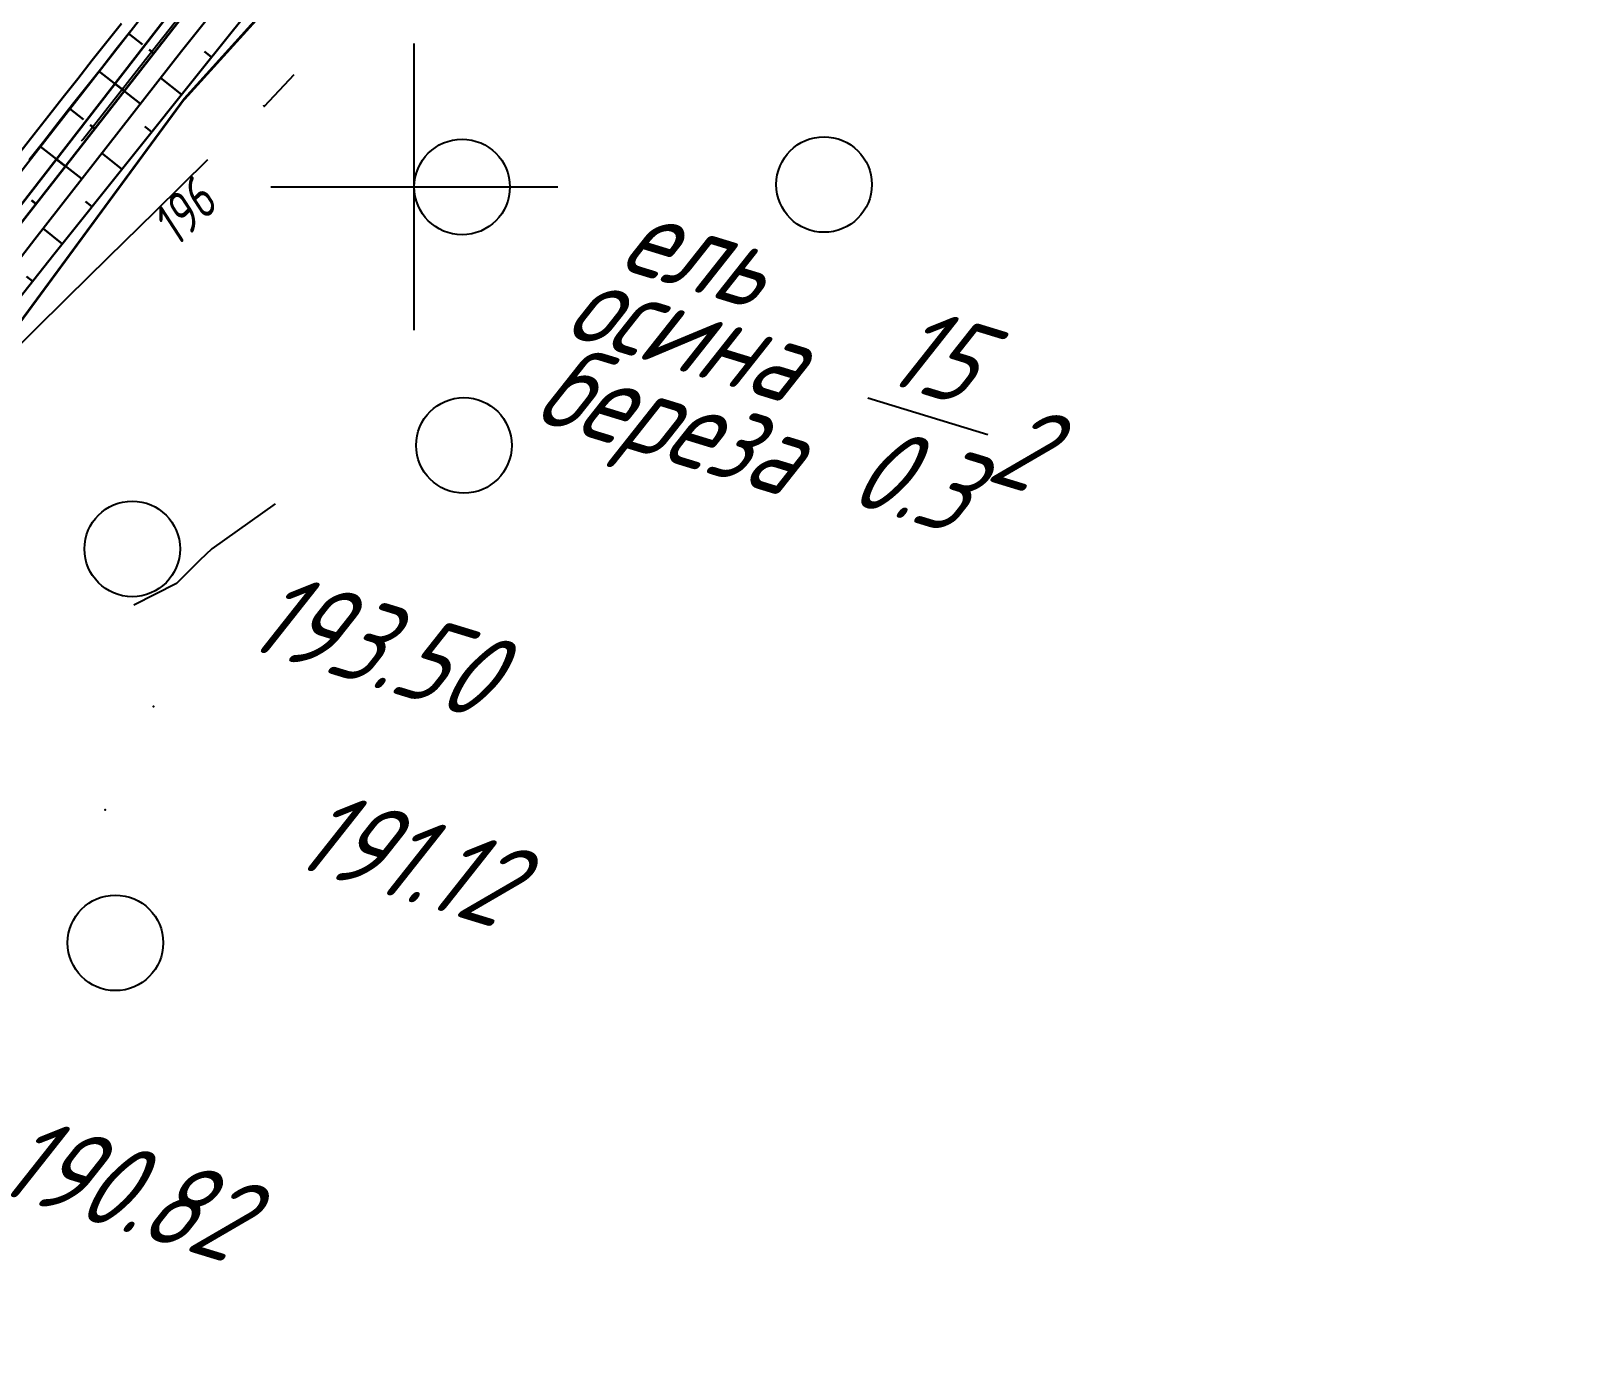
# Model space of a CAD drawing. Header units: millimetres. Extents: x -698 to 8131, y -704 to 4503.
# Drawn here: x 5889.9 to 5955, y 3411.8 to 3467.4 of the extents above; entities that cross this region are included whole.
import ezdxf
from ezdxf import colors
from ezdxf.entities.mleader import LeaderData, LeaderLine
from ezdxf.math import Vec2, Vec3

# ---------------------------------------------------------------- set-up
doc = ezdxf.new("R2010")
doc.units = ezdxf.units.MM
doc.linetypes.add('CONTI', pattern=[0])
doc.linetypes.add('DASHED', pattern=[0.75, 0.5, -0.25])
for name, color, linetype, lineweight in [('10', 1, 'Continuous', 35), ('КОПИЯ_ОСЬ_13_ОТКОСЫ', 7, 'Continuous', 30), ('КОПИЯ_ОСЬ_ГРАНИЦЫ_ПОЛОС', 7, 'Continuous', 30), ('ОСЬ_ВЕРХ_ПОКРЫТИЯ_ГРАНИЦЫ_ПОЛОС', 7, 'Continuous', 30), ('ОСЬ_ВЕРХ_ПОКРЫТИЯ_ОСЬ', 1, 'Continuous', 30), ('Ось_примыкания', 1, 'Continuous', 35)]:
    doc.layers.add(name, color=color, linetype=linetype, lineweight=lineweight)
for name, color, linetype in [('GOR_BDEFAULT', 212, 'CONTI'), ('NAD_MDEFAULT', 7, 'CONTI'), ('PI_OTDEFAULT', 172, 'CONTI'), ('PI_TTDEFAULT', 5, 'CONTI'), ('SETKR', 2, 'CONTI'), ('SIT_LDEFAULT', 7, 'CONTI'), ('ZAPSKDEFAULT', 7, 'CONTI'), ('Выноски', 250, 'Continuous'), ('разметка', 7, 'Continuous')]:
    doc.layers.add(name, color=color, linetype=linetype)
doc.styles.add('eskd', font='isocpeui.ttf', dxfattribs={"width": 1.2})
doc.styles.add('SHRFT', font='isocpeui.ttf', dxfattribs={"width": 3.5})
doc.styles.add('ГОСТ', font='isocpeui.ttf', dxfattribs={"height": 4})

# ---------------------------------------------------------------- blocks, each defined once
blk = doc.blocks.new('BL_333')
at = {"color": 0}
for p, q in [((0, -6), (0, 6)), ((-6, 0), (6, 0))]:
    blk.add_line(p, q, dxfattribs=at)
blk = doc.blocks.new('BL_2004')
at = {"color": 0}
blk.add_circle((0, 0), 2, dxfattribs=at)

msp = doc.modelspace()

# ---------------------------------------------------------------- linework, layer by layer
at = {"layer": '10'}
for p, q in [((5896.313, 3464.524), (5928.863, 3500.484)), ((5861.743, 3417.534), (5896.313, 3464.524))]:
    msp.add_line(p, q, dxfattribs=at)
msp.add_lwpolyline([(5668.943, 3282.924), (5691.213, 3283.214), (5715.383, 3283.534), (5731.483, 3282.514), (5756.173, 3292.654), (5771.353, 3305.204), (5806.503, 3347.444), (5861.743, 3417.534), (5896.313, 3464.524), (5928.863, 3500.484), (5953.493, 3521.324), (5961.075, 3524.004), (5961.973, 3519.544), (5973.723, 3518.514), (5991.113, 3509.764), (6033.343, 3476.014), (6101.723, 3421.424), (6179.233, 3334.084), (6258.813, 3239.134), (6289.813, 3206.734), (6289.813, 3206.734), (6295.553, 3197.384), (6325.453, 3130.564)], dxfattribs=at)
at = {"layer": 'GOR_BDEFAULT', "color": 212, "flags": 128}
for points, elevation in [([(5900.889, 3465.53), (5899.639, 3464.2), (5899.629, 3464.25)], 196), ([(5897.279, 3461.96), (5895.079, 3459.8), (5893.099, 3457.86), (5891.389, 3456.18), (5890.019, 3454.82), (5889.059, 3453.86), (5888.959, 3453.84)], 196), ([(5900.109, 3447.57), (5897.449, 3445.69), (5896.959, 3445.21), (5896.459, 3444.72), (5895.969, 3444.23), (5894.189, 3443.32)], 194)]:
    msp.add_lwpolyline(points, dxfattribs=dict(at, elevation=elevation))
at = {"layer": 'NAD_MDEFAULT', "color": 0}
msp.add_line((5924.91, 3452.007), (5929.931, 3450.472), dxfattribs=at)
at = {"layer": 'PI_TTDEFAULT', "color": 5}
for p in [(5895.019, 3439.09, 193.498), (5892.989, 3434.76, 191.121)]:
    msp.add_point(p, dxfattribs=at)
at = {"layer": 'SIT_LDEFAULT', "color": 7}
for p, q in [((5894.989, 3466.56), (5897.889, 3470.24)), ((5892.049, 3462.82), (5894.989, 3466.56)), ((5891.999, 3462.76), (5892.049, 3462.82))]:
    msp.add_line(p, q, dxfattribs=at)
at = {"layer": 'КОПИЯ_ОСЬ_13_ОТКОСЫ'}
for points in [[(5883.96, 3450.748), (5890.05, 3458.643), (5896.179, 3466.508), (5903.619, 3475.837)], [(5883.96, 3450.748), (5890.05, 3458.643), (5896.179, 3466.508), (5903.619, 3475.837)], [(5884.658, 3450.195), (5890.841, 3458.01), (5897.062, 3465.795), (5903.294, 3473.571)], [(5880.16, 3449.556), (5894.973, 3468.521)], [(5893.97, 3467.252), (5894.547, 3466.796)], [(5897.435, 3466.263), (5897.143, 3466.495)], [(5892.732, 3465.681), (5894.464, 3464.316)], [(5896.184, 3464.702), (5895.312, 3465.401)], [(5891.495, 3464.109), (5892.077, 3463.652)], [(5894.934, 3463.141), (5894.656, 3463.364)], [(5890.26, 3462.536), (5892.008, 3461.165)], [(5893.685, 3461.579), (5892.85, 3462.246)], [(5892.437, 3460.016), (5892.172, 3460.227)], [(5891.191, 3458.451), (5890.393, 3459.086)], [(5889.947, 3456.885), (5889.694, 3457.087)]]:
    msp.add_lwpolyline(points, dxfattribs=at)
at = {"layer": 'КОПИЯ_ОСЬ_ГРАНИЦЫ_ПОЛОС'}
msp.add_lwpolyline([(5791.715, 3331.412), (5791.821, 3331.558), (5853.615, 3412.991), (5862.278, 3424.302), (5871.02, 3435.553), (5876.005, 3444.317), (5878.972, 3448.06), (5880.16, 3449.556), (5894.973, 3468.521), (5909.963, 3487.255)], dxfattribs=at)
at = {"layer": 'ОСЬ_ВЕРХ_ПОКРЫТИЯ_ГРАНИЦЫ_ПОЛОС'}
for points in [[(5893.669, 3467.676), (5893.06, 3466.905), (5892.452, 3466.134), (5891.844, 3465.362), (5891.237, 3464.59), (5890.63, 3463.817), (5890.023, 3463.045), (5889.417, 3462.272)], [(5889.417, 3462.272), (5890.023, 3463.045), (5890.63, 3463.817), (5891.237, 3464.59), (5891.844, 3465.362), (5892.452, 3466.134), (5893.06, 3466.905), (5893.669, 3467.676)], [(5889.811, 3461.963), (5890.417, 3462.736), (5891.023, 3463.509), (5891.63, 3464.281), (5892.237, 3465.053), (5892.845, 3465.824), (5893.453, 3466.596), (5894.061, 3467.367)]]:
    msp.add_lwpolyline(points, dxfattribs=at)
at = {"layer": 'ОСЬ_ВЕРХ_ПОКРЫТИЯ_ОСЬ'}
msp.add_lwpolyline([(5848.083, 3414.648, -0.011607), (5907.049, 3489.343)], format="xyb", dxfattribs=at)
at = {"layer": 'Ось_примыкания', "color": 0}
for p, q in [((5895.027, 3466.414), (5894.827, 3466.57)), ((5893.795, 3464.839), (5893.401, 3465.146)), ((5892.562, 3463.263), (5892.369, 3463.414)), ((5891.33, 3461.688), (5890.951, 3461.985)), ((5890.098, 3460.113), (5889.912, 3460.258))]:
    msp.add_line(p, q, dxfattribs=at)
for points in [[(5853.137, 3403.349), (5853.137, 3403.349), (5857.142, 3412.708), (5859.307, 3417.018), (5860.176, 3418.742), (5866.205, 3426.676), (5872.273, 3434.58), (5876.661, 3443.803), (5879.653, 3447.524), (5880.852, 3449.01), (5882.933, 3451.561), (5889.008, 3459.477), (5895.12, 3467.364), (5901.241, 3475.247), (5907.4, 3483.1), (5910.449, 3486.848)], [(5853.926, 3389.457), (5853.137, 3403.349), (5857.504, 3412.434), (5859.609, 3416.789), (5860.454, 3418.53), (5866.418, 3426.512), (5872.422, 3434.465), (5876.943, 3443.582), (5879.955, 3447.286), (5881.162, 3448.765), (5883.265, 3451.299), (5889.372, 3459.185), (5895.518, 3467.042), (5901.657, 3474.907), (5907.834, 3482.743), (5910.879, 3486.489)]]:
    msp.add_lwpolyline(points, dxfattribs=at)
at = {"layer": 'разметка', "linetype": 'DASHED', "lineweight": 30, "ltscale": 14}
msp.add_lwpolyline([(5880.129, 3456.123, -0.005845), (5911.667, 3494.921, -0.048283), (5911.667, 3494.921)], format="xyb", dxfattribs=at)

# ---------------------------------------------------------------- block references
at = {"layer": 'SETKR', "color": 82}
msp.add_blockref('BL_333', (5905.929, 3460.83), dxfattribs=at)
at = {"layer": 'ZAPSKDEFAULT', "color": 7, "rotation": 342.9999999999999}
for p in [(5907.929, 3460.83), (5923.077, 3460.932), (5908.005, 3450.014), (5894.124, 3445.68), (5893.419, 3429.19)]:
    msp.add_blockref('BL_2004', p, dxfattribs=at)

# ---------------------------------------------------------------- texts
at = {"layer": 'GOR_BDEFAULT', "color": 212, "style": 'SHRFT', "width": 0.75}
msp.add_text('196', height=1.7223, rotation=44.38491, dxfattribs=at).set_placement((5895.966, 3458.258, 196))
at = {"layer": 'NAD_MDEFAULT', "color": 7, "style": 'eskd', "oblique": 10, "width": 0.8}
for s, p in [(' ель', (5912.669, 3457.973)), ('осина', (5912.076, 3454.65)), (' 15', (5923.786, 3453.209)), ('береза', (5910.771, 3451.112)), (' 2', (5928.079, 3449.101)), (' 0.3', (5922.252, 3448.189))]:
    msp.add_text(s, height=3.5, rotation=343, dxfattribs=at).set_placement(p)
at = {"layer": 'PI_OTDEFAULT', "color": 172, "style": 'eskd', "oblique": 10, "width": 0.8}
for s, p in [('193.50', (5898.749, 3441.57)), ('191.12', (5900.719, 3432.44)), ('190.82', (5888.289, 3418.79))]:
    msp.add_text(s, height=3.5, rotation=343, dxfattribs=at).set_placement(p)

# ---------------------------------------------------------------- leaders
at = {"layer": 'Выноски', "linetype": 'Continuous'}
ml = msp.add_multileader_mtext('Standard', dxfattribs=at)
ml.set_content('Ж/б труба, {\\Fgost|c204;%%C} 1,00 м, L-25,2 м', color=256, style='ГОСТ')
ml.set_leader_properties()
ml.build(insert=Vec2(0, 0))
ml.multileader.update_dxf_attribs({"text_left_attachment_type": 5, "text_right_attachment_type": 5, "dogleg_length": 0, "arrow_head_size": 0.18})
ctx = ml.context
ctx.base_point, ctx.arrow_head_size, ctx.landing_gap_size, ctx.plane_origin, ctx.plane_x_axis, ctx.plane_y_axis = Vec3(5891.604, 3401.782), 0.18, 0, Vec3(5964.914, 3326.036), Vec3(0.959621, -0.281295), Vec3(0.281295, 0.959621)
ctx.left_attachment, ctx.right_attachment = 5, 5
notes = []
notes.append((ctx, [(1, (1, 1, 0), (5891.604, 3401.782), (0.99329, -0.11565), 0, [(0, [(5840.459, 3404.516)], 0, [])])]))
ctx.mtext.insert, ctx.mtext.text_direction, ctx.mtext.rotation, ctx.mtext.flow_direction = Vec3(5893.205, 3407.242), Vec3(0.959621, -0.281295), 5.998042, 5
for ctx, leaders in notes:
    for number, flags, end, landing, length, lines in leaders:
        leader = LeaderData()
        leader.index, (leader.has_last_leader_line, leader.has_dogleg_vector, leader.attachment_direction) = number, flags
        leader.last_leader_point, leader.dogleg_vector, leader.dogleg_length = Vec3(end), Vec3(landing), length
        for number, points, colour, breaks in lines:
            line = LeaderLine()
            line.index, line.vertices, line.color, line.breaks = number, Vec3.list(points), colors.encode_raw_color(colour), breaks
            leader.lines.append(line)
        ctx.leaders.append(leader)

doc.saveas('drawing.dxf')
